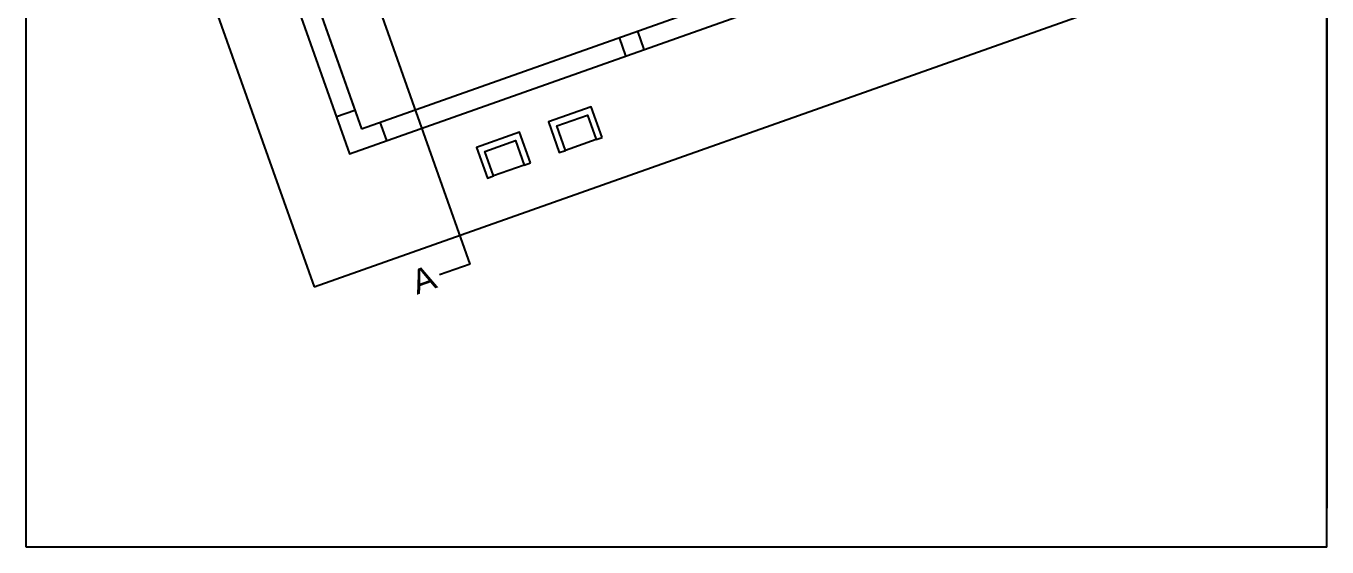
# Model space of a CAD drawing. Header units: centimetres. Extents: x -3096 to 13885, y -3131 to 5891.
# Drawn here: x 9115 to 11115, y 3831 to 4633 of the extents above; entities that cross this region are included whole.
import ezdxf

# ---------------------------------------------------------------- set-up
doc = ezdxf.new("R2010")
doc.units = ezdxf.units.CM
doc.styles.get("Standard").update_dxf_attribs({"font": 'arial.ttf'})

msp = doc.modelspace()

# ---------------------------------------------------------------- linework, layer by layer
for p, q in [((9115.1, 3891.3), (9115.1, 5891.3)), ((11115.1, 5891.3), (11115.1, 3891.3)), ((9797.8, 4266.5), (9421.5, 5328.7)), ((9380.4, 5181.7), (9597.4, 4569)), ((9380.4, 5181.7), (9630.8, 4474.7)), ((9239, 5131.6), (9557.9, 4231.4)), ((11115.1, 3831.3), (11115.1, 5091.3)), ((9115.1, 3831.3), (9115.1, 5031.3)), ((9557.9, 4231.4), (11066, 4765.7)), ((9630.8, 4474.7), (10243.5, 4691.8)), ((10055, 4625), (10065, 4596.7)), ((10026.7, 4615), (10036.7, 4586.7)), ((9597.4, 4569), (9630.8, 4474.7)), ((9620.8, 4503), (9592.5, 4493)), ((9659.1, 4484.7), (9669.1, 4456.5)), ((9991.4, 4458.1), (9944.3, 4441.4)), ((9881, 4418.9), (9833.9, 4402.1)), ((9797.8, 4266.5), (9750.7, 4249.8)), ((11115.1, 3831.3), (9115.1, 3831.3))]:
    msp.add_line(p, q)
for points in [[(9352.1, 5171.6), (9612.6, 4436.4), (10894.5, 4890.6), (10634, 5625.8)], [(10000.9, 4461.5), (9984.1, 4508.6), (9918.2, 4485.2), (9934.9, 4438), (9944.3, 4441.4), (9930.9, 4479.1), (9978, 4495.8), (9991.4, 4458.1), (10000.9, 4461.5)], [(9890.4, 4422.2), (9873.7, 4469.3), (9807.7, 4445.9), (9824.5, 4398.8), (9833.9, 4402.1), (9820.5, 4439.8), (9867.6, 4456.6), (9881, 4418.9), (9890.4, 4422.2)]]:
    msp.add_lwpolyline(points)

# ---------------------------------------------------------------- texts
at = {"insert": (9703.5, 4254.6), "char_height": 37.5, "attachment_point": 1, "rotation": 19.5098}
msp.add_mtext_dynamic_manual_height_columns('A', width=44.025, gutter_width=12.5, heights=[0], dxfattribs=at)

doc.saveas('drawing.dxf')
